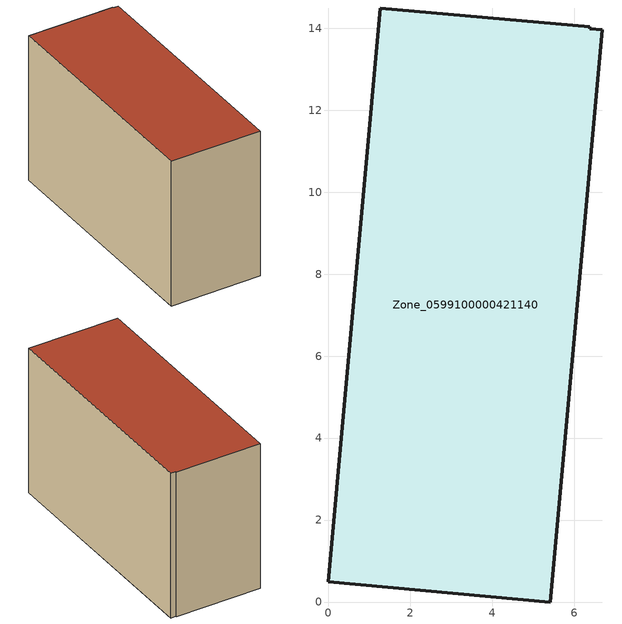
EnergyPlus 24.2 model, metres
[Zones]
Zone_0599100000421140
 floor ground (C_G): 6.38,13.98 6.68,13.97 5.42,0 0,0.49 1.27,14.49 6.38,14.04 z0
 wall outside (C_F): 0,0.49 5.42,0 6.68,13.97 6.38,13.98 6.38,14.04 1.27,14.49 0,0.49 z0:8.94
 roof outside (C_R): 6.68,13.97 6.38,13.98 6.38,14.04 1.27,14.49 0,0.49 5.42,0 z8.94
[BUILDING]
Pand.0599100000421140: North Axis=0; Terrain=City; Loads Convergence Tolerance Value=0.04; Temperature Convergence Tolerance Value=0.4; Solar Distribution=FullExterior; Maximum Number of Warmup Days=25; Minimum Number of Warmup Days=1
[Site:Location]
Rotterdam.The.Hague.AP_ZH_NLD Design_Conditions: Latitude=51.96; Longitude=4.45; Time Zone=1; Elevation=-4.5
[SITE:GROUNDTEMPERATURE:BUILDINGSURFACE]
18, 18, 18, 18, 18, 18, 18, 18, 18, 18, 18, 18
[MATERIAL] Thermal Absorptance=0.9; Solar Absorptance=0.7; Visible Absorptance=0.7
Name | Roughness | Thickness | Conductivity | Density | Specific Heat
G.TI.2006-2014 | MediumSmooth | 0.15 | 0.06 | 540 | 1210
F.TI.2006-2014 | Rough | 0.3 | 0.12 | 1920 | 840
R.TI.2006-2014 | MediumRough | 0.2 | 0.08 | 1500 | 1000
[CONSTRUCTION]
C_G: G.TI.2006-2014
C_F: F.TI.2006-2014
C_R: R.TI.2006-2014
[ZONE]
Zone_0599100000421140: Type=1; Multiplier=1; Ceiling Height=Autocalculate; Volume=Autocalculate; Floor Area=autocalculate; Part of Total Floor Area=Yes
[ZONEINFILTRATION:DESIGNFLOWRATE]
Infil_Zone_0599100000421140: Zone or ZoneList or Space or SpaceList=Zone_0599100000421140; Schedule=AlwaysOn; Design Flow Rate Calculation Method=Flow/Area; Flow Rate per Floor Area=0.0015; Constant Term Coefficient=1; Temperature Term Coefficient=0; Velocity Term Coefficient=0; Velocity Squared Term Coefficient=0
[HVACTEMPLATE:ZONE:IDEALLOADSAIRSYSTEM]
Zone_0599100000421140: Maximum Heating Supply Air Temperature=50; Minimum Cooling Supply Air Temperature=13; Maximum Heating Supply Air Humidity Ratio=0.0156; Minimum Cooling Supply Air Humidity Ratio=0.0077; Heating Limit=NoLimit; Cooling Limit=NoLimit; Dehumidification Control Type=ConstantSensibleHeatRatio; Cooling Sensible Heat Ratio=0.7; Dehumidification Setpoint=60; Humidification Control Type=None; Humidification Setpoint=30; Outdoor Air Method=None; Outdoor Air Flow Rate per Person=0.00944; Outdoor Air Flow Rate per Zone Floor Area=0; Outdoor Air Flow Rate per Zone=0; Demand Controlled Ventilation Type=None; Outdoor Air Economizer Type=NoEconomizer; Heat Recovery Type=None; Sensible Heat Recovery Effectiveness=0.7; Latent Heat Recovery Effectiveness=0.65
[ZONECONTROL:THERMOSTAT]
ThermostatControl_Zone_0599100000421140: Zone or ZoneList=Zone_0599100000421140; Control Type Schedule=DualSetpointControlType; Control 1=Thermostat_Zone_0599100000421140; Temperature Difference Between Cutout And Setpoint=0
[THERMOSTATSETPOINT:DUALSETPOINT]
Thermostat_Zone_0599100000421140: Heating Setpoint Temperature Schedule=HeatingSetpoint_Zone_0599100000421140; Cooling Setpoint Temperature Schedule=CoolingSetpoint_Zone_0599100000421140
[SCHEDULE:COMPACT]
HeatingSetpoint_Zone_0599100000421140: Through: 12/31, For: AllDays, Until: 24:00, 21
CoolingSetpoint_Zone_0599100000421140: Through: 12/31, For: AllDays, Until: 24:00, 24
DualSetpointControlType: Through: 12/31, For: AllDays, Until: 24:00, 4
AlwaysOn: Through: 12/31, For: AllDays, Until: 24:00, 1
